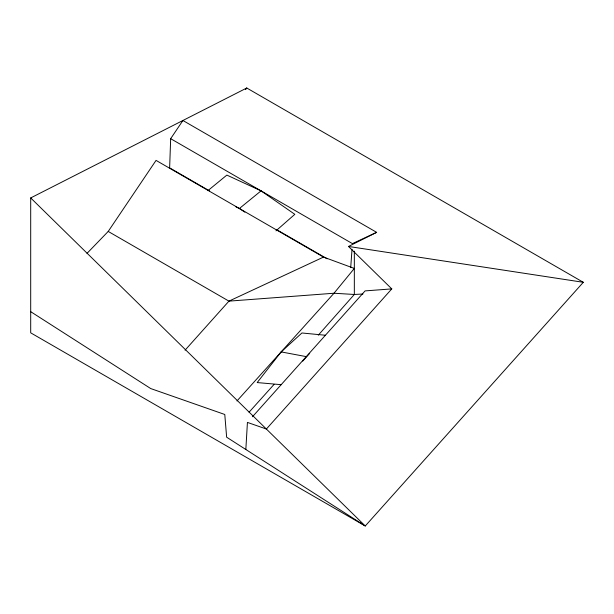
<?xml version="1.0" encoding="UTF-8"?>
<svg xmlns="http://www.w3.org/2000/svg" width="614" height="614" viewBox="0 0 614 614"><rect width="100%" height="100%" fill="white"/><g stroke="black" fill="none" stroke-linecap="round" stroke-linejoin="round"><path stroke-width="0.92" d="M245.838 449.486L247.427 422.401L266.376 429.032L391.778 288.895L348.499 246.452L376.635 232.345L182.911 120.497L170.669 138.68L169.633 167.86L209.428 190.839M350.717 267.451L352.022 249.338M87.011 253.375L108.218 231.432L156.048 160.392L323.524 257.082L354.332 268.433L334.001 293.239L236.981 400.942M325.366 335.244L301.911 332.98L281.151 351.906L257.189 382.568L281.204 384.679M302.756 361.093L309.702 353.326M245.5 89.444L246.767 88.009L583.3 282.302L365.253 525.991L30.7 332.834L30.7 197.931L246.767 88.009L245.439 89.383M185.067 350.18L228.945 301.136L323.524 257.082M252.484 416.745L365.092 290.898L391.778 288.895M249.061 412.224L274.059 384.402M318.275 335.19L354.332 294.474L354.332 251.18M275.978 230.849L294.82 214.324L261.05 190.862L226.865 175.09L207.908 190.639M235.937 206.857L239.391 208.507L261.05 190.862M376.635 232.345L352.428 243.62L170.669 138.68M362.958 294.014L354.332 294.474L334.001 293.239L228.945 301.136L108.218 231.432M348.499 246.452L583.3 282.302M281.151 351.906L306.279 356.627M276.584 229.613L327.162 258.809M30.7 311.674L150.722 388.562L224.785 414.481L226.635 437.191L365.253 525.991L30.7 197.931M239.391 208.507L244.863 212.175"/></g></svg>
